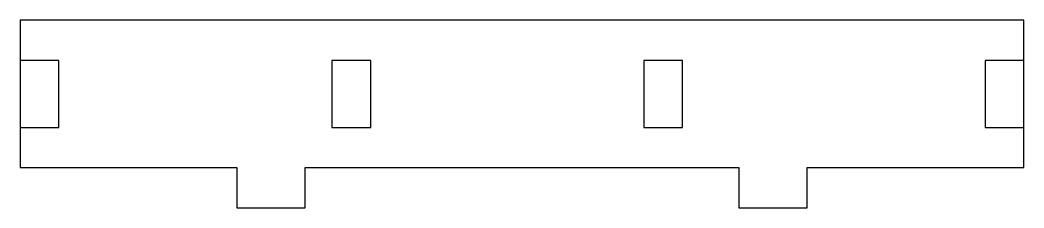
# Model space of a CAD drawing. Header units: millimetres. Extents: x 0 to 75, y -3 to 11.
import ezdxf

# ---------------------------------------------------------------- set-up
doc = ezdxf.new("R2010")
doc.units = ezdxf.units.MM
doc.layers.add('OUTLINE', color=1, linetype='Continuous')
doc.layers.add('PINS', color=1, linetype='Continuous')

msp = doc.modelspace()

# ---------------------------------------------------------------- linework, layer by layer
at = {"layer": 'OUTLINE', "color": 1}
msp.add_lwpolyline([(0, 0), (16.2, 0), (16.2, -3), (21.3, -3), (21.3, 0), (53.7, 0), (53.7, -3), (58.8, -3), (58.8, 0), (75, 0), (75, 11), (0, 11)], close=True, dxfattribs=at)
at = {"layer": 'PINS', "color": 1}
for points in [[(0, 3), (2.9, 3), (2.9, 8), (0, 8)], [(23.3, 3), (26.2, 3), (26.2, 8), (23.3, 8)], [(46.6, 3), (49.5, 3), (49.5, 8), (46.6, 8)], [(72.1, 3), (75, 3), (75, 8), (72.1, 8)]]:
    msp.add_lwpolyline(points, close=True, dxfattribs=at)

doc.saveas('drawing.dxf')
